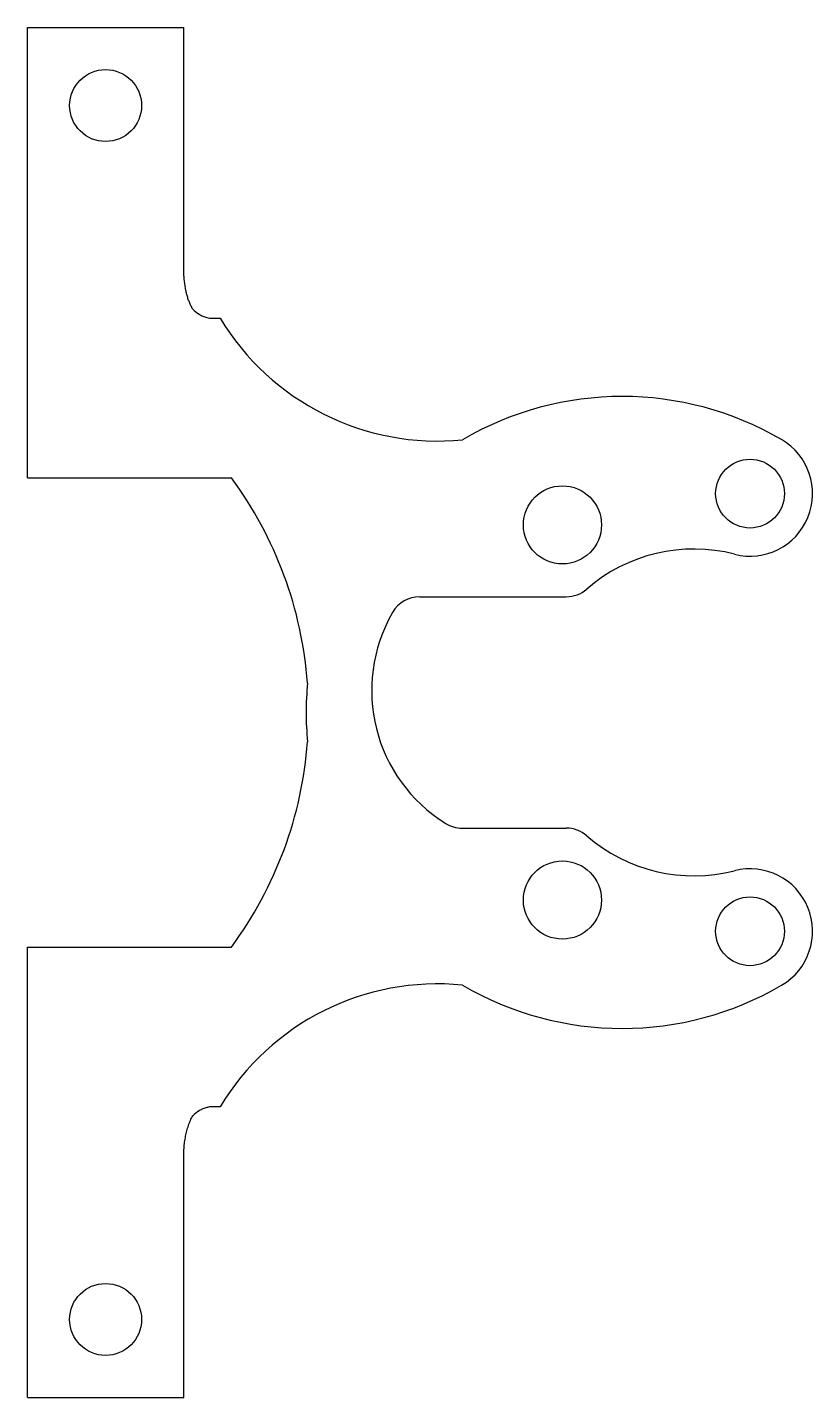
# Model space of a CAD drawing. Header units: millimetres. Extents: x -16.6 to 8.5, y -21.9 to 21.9.
import ezdxf

# ---------------------------------------------------------------- set-up
doc = ezdxf.new("R2010")
doc.units = ezdxf.units.MM

msp = doc.modelspace()

# ---------------------------------------------------------------- linework, layer by layer
at = {"color": 7, "linetype": 'Continuous', "lineweight": 25}
for p, q in [((-16.62, 7.515), (-16.62, 21.929)), ((-16.62, 21.929), (-11.62, 21.929)), ((-11.62, 14.156), (-11.62, 21.929)), ((-10.782, 12.628), (-10.458, 12.628)), ((-16.62, 7.515), (-10.095, 7.515)), ((-10.095, 7.515), (-10.095, 7.515)), ((-4.076, 3.715), (0.609, 3.715)), ((-2.719, -3.685), (0.609, -3.685)), ((-16.62, -21.902), (-16.62, -7.488)), ((-16.62, -7.488), (-10.095, -7.488)), ((-10.46, -12.601), (-10.782, -12.601)), ((-11.62, -21.902), (-11.62, -14.129)), ((-16.62, -21.902), (-11.62, -21.902))]:
    msp.add_line(p, q, dxfattribs=at)
for centre, radius in [((-14.12, 19.429), 1.15), ((6.489, 7.015), 1.1), ((0.489, 6.015), 1.25), ((0.489, -5.985), 1.25), ((6.489, -6.985), 1.1), ((-14.12, -19.402), 1.15)]:
    msp.add_circle(centre, radius, dxfattribs=at)
for centre, radius, start, end in [((-3.506, 16.812), 8.114, 211.0391, 275.6747), ((2.4, 0.015), 10.107, 59.712, 120.3318), ((6.489, 7.015), 2, 255.6146, 59.712), ((-20.268, 0.014), 12.64, 4.2468, 36.4065), ((4.693, 0.015), 5.227, 75.6146, 130.9896), ((0.609, 4.715), 1, 270, 310.9896), ((-4.076, 2.715), 1, 90, 150), ((-0.611, 0.715), 5, 150, 238.2117), ((2.4, 0.015), 10.107, 174.6937, 185.3131), ((-20.268, 0.014), 12.64, 323.5935, 355.76), ((-2.719, -2.685), 1, 238.2117, 270), ((0.609, -4.685), 1, 49.0104, 90), ((4.693, 0.015), 5.227, 229.0104, 284.3854), ((6.489, -6.985), 2, 300.288, 104.3854), ((-3.506, -16.782), 8.114, 84.3253, 148.9816), ((2.4, 0.015), 10.107, 239.6682, 300.288)]:
    msp.add_arc(centre, radius, start, end, dxfattribs=at)
for points, knots in [([(-11.334, 12.915), (-11.354, 12.951), (-11.393, 13.023), (-11.443, 13.138), (-11.487, 13.26), (-11.525, 13.391), (-11.557, 13.529), (-11.582, 13.675), (-11.601, 13.828), (-11.615, 13.989), (-11.618, 14.1), (-11.62, 14.156)], [0, 0, 0, 0, 0.093996, 0.191324, 0.292461, 0.397836, 0.507826, 0.622764, 0.742941, 0.868612, 1, 1, 1, 1]), ([(-11.334, 12.915), (-11.274, 12.854), (-11.169, 12.771), (-11.011, 12.691), (-10.898, 12.653), (-10.821, 12.635), (-10.787, 12.629), (-10.782, 12.628)], [0.625112, 0.625112, 0.625112, 0.625112, 0.7492594, 0.8118307, 0.8747219, 0.9165257, 0.9233923, 0.9233923, 0.9233923, 0.9233923]), ([(-10.782, -12.601), (-10.816, -12.607), (-10.893, -12.624), (-11.01, -12.664), (-11.168, -12.744), (-11.274, -12.826), (-11.334, -12.888), (-11.334, -12.888)], [0.076328, 0.076328, 0.076328, 0.076328, 0.1249359, 0.1876415, 0.2500309, 0.3747762, 0.3748273, 0.3748273, 0.3748273, 0.3748273]), ([(-11.62, -14.129), (-11.618, -14.061), (-11.614, -13.927), (-11.594, -13.732), (-11.564, -13.545), (-11.524, -13.367), (-11.472, -13.199), (-11.41, -13.038), (-11.359, -12.938), (-11.334, -12.888)], [0, 0, 0, 0, 0.1591246, 0.3118312, 0.4586499, 0.6001765, 0.7370764, 0.870084, 1, 1, 1, 1])]:
    msp.add_open_spline(points, degree=3, knots=knots, dxfattribs=at)

doc.saveas('drawing.dxf')
